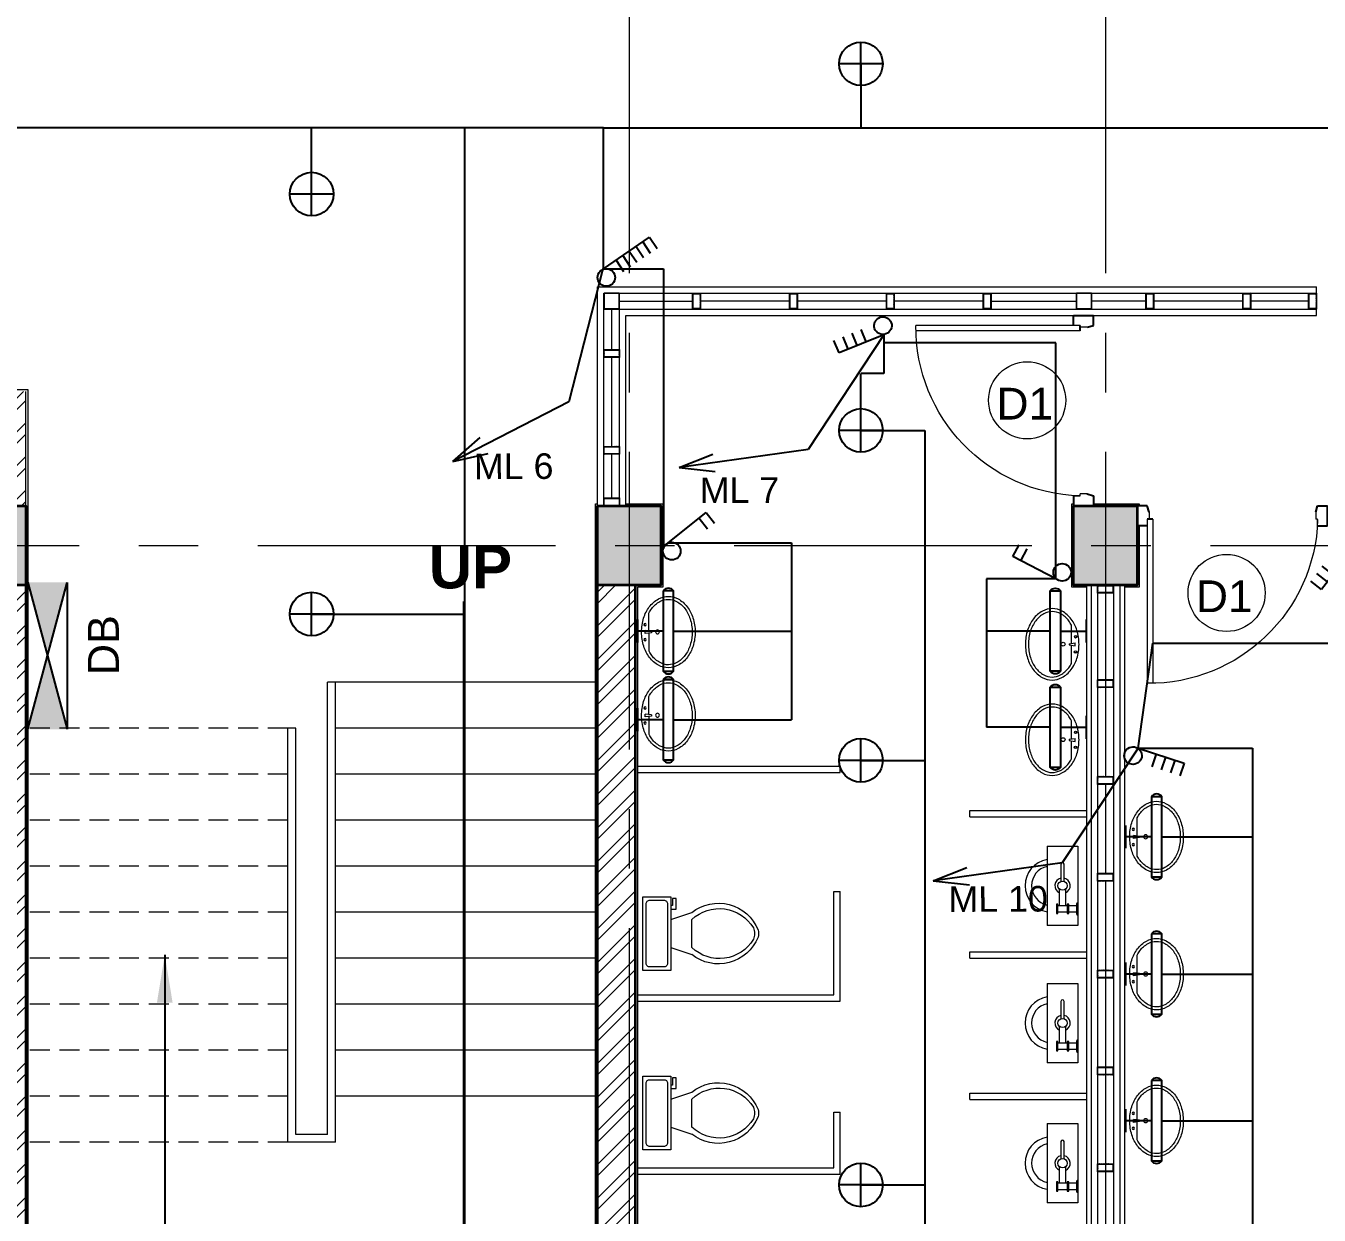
# Model space of a CAD drawing. Header units: inches. Extents: x 527934 to 2134587, y -408734 to 227304.
# Drawn here: x 1494101 to 1502247, y -199648 to -192155 of the extents above; entities that cross this region are included whole.
import ezdxf

# ---------------------------------------------------------------- set-up
doc = ezdxf.new("R2010")
doc.units = ezdxf.units.IN
doc.header["$MEASUREMENT"] = 0
doc.linetypes.add('CENTER', pattern=[2, 1.25, -0.25, 0.25, -0.25])
doc.linetypes.add('HIDDEN2', pattern=[0.1875, 0.125, -0.0625])
for name, color, linetype, lineweight in [('1 LIGHT N SWITCH', 3, 'Continuous', 25), ('5 DB BOXES', 3, 'Continuous', 25), ('6 LIGHT PT WIRING', 3, 'Continuous', 25), ('centre line', 1, 'CENTER', 9), ('dim', 253, 'Continuous', 9), ('door', 77, 'Continuous', 13), ('furniture', 253, 'Continuous', 5), ('hatch', 250, 'Continuous', 5), ('hatch - general', 252, 'Continuous', 5), ('hatch 2', 251, 'Continuous', 5), ('INSULATION', 253, 'Continuous', 5), ('metal', 40, 'Continuous', 18), ('partition wall', 5, 'Continuous', 20), ('partition wall-brick', 40, 'Continuous', 20), ('plaster line', 253, 'Continuous', 5), ('railing', 4, 'Continuous', 13), ('sill', 253, 'Continuous', 13), ('stair steps', 54, 'Continuous', 20), ('text', 7, 'Continuous', 13), ('wall - brick', 30, 'Continuous', 35)]:
    doc.layers.add(name, color=color, linetype=linetype, lineweight=lineweight)
doc.styles.add('ATTR', font='romans.shx', dxfattribs={"width": 0.8, "height": 1.2})
doc.styles.add('labelling', font='arial.ttf')
doc.styles.get("Standard").update_dxf_attribs({"font": 'arial.ttf'})
doc.styles.add('style1', font='arial.ttf')
doc.linetypes.add('BATTING', pattern='A,0.0001,-0.1,[134,ltypeshp.shx,S=0.1,R=0,X=-0.1,Y=0],-0.2,[134,ltypeshp.shx,S=0.1,R=180,X=0.1,Y=0],-0.1', length=0.4001)
doc.dimstyles.new('dim 100', dxfattribs={"dimtxt": 200, "dimasz": 90, "dimexe": 150, "dimexo": 150, "dimgap": 50, "dimtad": 1, "dimdec": 0, "dimzin": 0, "dimdsep": 46, "dimtxsty": 'Standard', "dimblk": 'ARCHTICK', "dimcen": 100, "dimdle": 150, "dimazin": 0, "dimtfac": 1, "dimtdec": 0, "dimtix": 1, "dimtmove": 2, "dimatfit": 3, "dimfxl": 150, "dimfxlon": 1, "dimtolj": 1, "dimtzin": 0, "dimarcsym": 0})
pattern_1 = [(45, (-648981.04, 58081.36), (-106.066017, 106.066017), []), (45, (-648910.33, 58081.36), (-106.066017, 106.066017), [])]

# ---------------------------------------------------------------- blocks, each defined once
blk = doc.blocks.new('A$C469E363F')
at = {"color": 0}
for p, q in [((-0.65, 5.39), (-5.48, 5.4)), ((0, 6.38), (-0.79, 6.38)), ((-0.56, 4.75), (-0.79, 6.38)), ((-0.56, 4.75), (-0.24, 4.75)), ((-0.24, 4.75), (0, 6.38)), ((4.68, 5.37), (-0.14, 5.38))]:
    blk.add_line(p, q, dxfattribs=at)
blk.add_lwpolyline([(-0.44, -6.9, 0.075445), (3.31, -6.34, 0.085783), (6.29, -4.83, 0.10607), (8.41, -2.41, 0.126822), (9.09, 0.21, 0.126822), (8.43, 2.82, 0.10607), (6.32, 5.26, 0.085783), (3.35, 6.79, 0.075445), (-0.39, 7.37, 0.075445), (-4.15, 6.81, 0.085783), (-7.12, 5.3, 0.10607), (-9.24, 2.88, 0.126822), (-9.93, 0.26, 0.126822), (-9.26, -2.35, 0.10607), (-7.16, -4.79, 0.085783), (-4.19, -6.32, 0.075445)], format="xyb", close=True, dxfattribs=at)
for points in [[(-5.48, 5.4, 0.038366), (-6.65, 4.66, 0.10607), (-8.55, 2.49, 0.126822), (-9.13, 0.26, 0.126822), (-8.56, -1.97, 0.10607), (-6.68, -4.16, 0.085783), (-3.95, -5.56, 0.075445), (-0.44, -6.11, 0.075445)], [(-0.44, -6.11, 0.075445), (3.08, -5.58, 0.085783), (5.82, -4.19, 0.10607), (7.72, -2.02, 0.126822), (8.3, 0.21, 0.126822), (7.73, 2.44, 0.10607), (5.85, 4.62, 0.038366), (4.68, 5.37, 0.075445)]]:
    blk.add_lwpolyline(points, format="xyb", dxfattribs=at)
for centre, radius in [((-2.41, 6.44), 0.316), ((-2.41, 6.44), 0.276), ((-0.46, 3.13), 0.515), ((1.61, 6.43), 0.316), ((1.61, 6.43), 0.263)]:
    blk.add_circle(centre, radius, dxfattribs=at)
blk = doc.blocks.new('_ArchTick')
at = {"color": 0, "linetype": 'ByBlock', "const_width": 0.15}
blk.add_lwpolyline([(-0.5, -0.5), (0.5, 0.5)], dxfattribs=at)
blk = doc.blocks.new('door 1')
at = {"layer": 'door', "lineweight": 25}
for p, q in [((1761262.3, -142071.5), (1761366.5, -142071.5)), ((1761262.3, -142124), (1761262.3, -142071.5)), ((1761366.5, -142124), (1761366.5, -142071.5)), ((1761333.2, -142134), (1761366.5, -142124)), ((1761262.3, -143019), (1761262.3, -143071.5)), ((1761295.7, -142989.8), (1761295.7, -143019)), ((1761333.2, -143009), (1761366.5, -143019)), ((1761366.5, -143019), (1761366.5, -143071.5)), ((1761262.3, -143071.5), (1761366.5, -143071.5))]:
    blk.add_line(p, q, dxfattribs=at)
at = {"layer": 'door'}
for p, q in [((1761262.3, -142124), (1761295.7, -142124)), ((1761295.7, -142124), (1761295.7, -142134)), ((1761333.2, -142134), (1761295.7, -142134)), ((1761295.7, -143019), (1760434.6, -143019)), ((1761295.7, -142989.8), (1760434.8, -142989.8)), ((1761333.2, -143009), (1761295.7, -143009))]:
    blk.add_line(p, q, dxfattribs=at)
blk.add_arc((1761319.9, -143009), 885.3, 91.56718, 180.64961, dxfattribs=at)
blk = doc.blocks.new('Urinal Toilet 1 PV')
for p, q in [((3.85, 0), (6.65, 0)), ((0.773, -2.7999), (4.55, -2.7999)), ((4.2, -0.3499), (6.3, -0.3499)), ((4.2, -2.0999), (4.2, -2.45)), ((6.3, -2.0999), (4.2, -2.0999)), ((4.2, -2.45), (6.3, -2.45)), ((4.55, -0.3499), (4.55, -2.0999)), ((4.55, -2.45), (4.55, -4.5499)), ((5.95, -2.0999), (5.95, -0.3499)), ((5.95, -4.5499), (5.95, -2.45)), ((6.3, -2.45), (6.3, -2.0999)), ((-0.98, -3.15), (-4.9, -3.15)), ((-4.9, -3.8499), (-0.98, -3.8499)), ((4.55, -4.2), (0.784, -4.2)), ((4.2, -4.5499), (4.2, -4.9)), ((6.3, -4.5499), (4.2, -4.5499)), ((4.2, -4.9), (6.3, -4.9)), ((6.3, -4.9), (6.3, -4.5499)), ((-9, -7), (9, -7))]:
    blk.add_line(p, q)
blk.add_lwpolyline([(-9, -7), (-9, 0), (9, 0), (9, -7)])
blk.add_circle((0, -3.5), 1.05)
for centre, radius, start, end in [((4.216, 0.0154), 0.3657, 182.4084, 267.5916), ((6.285, 0.0154), 0.3657, 272.4084, 357.5916), ((0, -3.5), 1.75, 22.85047, 168.577), ((-4.9, -3.5), 0.35, 90, 270), ((0, -3.5), 1.75, 191.8763, 336.5863), ((0, -6), 6, 189.7326, 350.4409), ((0, -6), 4.5, 192.8398, 347.201)]:
    blk.add_arc(centre, radius, start, end)
at = {"style": 'ATTR', "width": 0.8, "flags": 9}
blk.add_attdef('ESTCODE', (0, 0), '', height=0.00000036, dxfattribs=at)
blk = doc.blocks.new('Tank Toilet 3 PV')
for p, q in [((9.5, -6), (9.5, -2)), ((-10, -8.5), (-8, -8.5)), ((-10, -9.5), (-10, -8.5)), ((-7, -9.5), (-10, -9.5)), ((-8, -8.5), (-8, -8)), ((-7, -8), (-7, -9.5)), ((-4, -8), (-6, -14)), ((4, -8), (6, -14)), ((4, -14), (-4, -14))]:
    blk.add_line(p, q)
blk.add_lwpolyline([(10.5, -8), (10.5, 0), (-10.5, 0), (-10.5, -8)], close=True)
for points in [[(-9.5, -2), (-9.5, -6)], [(8.5, -1), (-8.5, -1)], [(-8.5, -7), (8.5, -7)]]:
    blk.add_lwpolyline(points)
for centre, radius, start, end in [((-8.62, -1.88), 0.884, 81.8699, 188.1301), ((8.62, -1.88), 0.884, 351.8699, 98.1301), ((-8.62, -6.12), 0.884, 171.8699, 278.1301), ((8.62, -6.12), 0.884, 261.8699, 8.1301), ((3.52, -21.58), 12.17, 141.4691, 247.9714), ((4.2, -21.82), 11.33, 136.3677, 238.9468), ((-3.52, -21.58), 12.17, 292.0284, 38.5307), ((-4.2, -21.82), 11.33, 301.053, 43.6321), ((0, -27.88), 4, 245.7318, 294.2682), ((0, -29), 4, 254.8605, 285.1395)]:
    blk.add_arc(centre, radius, start, end)
at = {"style": 'ATTR', "width": 0.8, "flags": 9}
blk.add_attdef('ESTCODE', (0, 0), '', height=0.000000846, dxfattribs=at)
blk = doc.blocks.new('2X4')
at = {"layer": 'hatch 2'}
h = blk.add_hatch(dxfattribs=at)
h.set_pattern_fill('ANSI31', color=256, scale=20)
h.set_pattern_definition([(45, (0, 0), (-1.767766953, 1.767766953), [])])
h.paths.add_polyline_path([(5938822.1, -146996.9), (5938776.1, -146996.9, 0.414214), (5938774.1, -146998.9), (5938774.1, -147046.9), (5938777.3, -147046.9), (5938777.3, -147000.1), (5938820.9, -147000.1), (5938820.9, -147046.9), (5938824.1, -147046.9), (5938824.1, -146998.9, 0.414214)])
h.paths.add_polyline_path([(5938777.3, -147046.9), (5938774.1, -147046.9), (5938774.1, -147094.9, 0.414214), (5938776.1, -147096.9), (5938822.1, -147096.9, 0.414218), (5938824.1, -147094.9), (5938824.1, -147046.9), (5938820.9, -147046.9), (5938820.9, -147093.7), (5938777.3, -147093.7)])
at = {"layer": 'metal'}
blk.add_lwpolyline([(5938776.1, -147096.9), (5938822.1, -147096.9, 0.414214), (5938824.1, -147094.9), (5938824.1, -146998.9, 0.414214), (5938822.1, -146996.9), (5938776.1, -146996.9, 0.414214), (5938774.1, -146998.9), (5938774.1, -147094.9, 0.414214)], format="xyb", close=True, dxfattribs=at)
blk.add_lwpolyline([(5938777.3, -147093.7), (5938820.9, -147093.7), (5938820.9, -147000.1), (5938777.3, -147000.1)], close=True, dxfattribs=at)
blk = doc.blocks.new('dome')
at = {"color": 3}
for p, q in [((542951, 234900), (542951, 235174.9)), ((543088.4, 235037.4), (542813.5, 235037.4))]:
    blk.add_line(p, q, dxfattribs=at)
blk.add_circle((542951, 235037.4), 137.4, dxfattribs=at)
blk = doc.blocks.new('mirror light')
at = {"color": 3}
for p, q in [((550739, 227900), (550739, 227697)), ((550649, 227697), (550829, 227697))]:
    blk.add_line(p, q, dxfattribs=at)
blk.add_lwpolyline([(550423, 227900), (551055, 227900), (551055, 227982), (550423, 227982)], close=True, dxfattribs=at)
for centre, radius, start, end in [((550452, 227941), 50.3, 125.4617, 234.5383), ((551026, 227941), 49.8, 304.638, 55.362)]:
    blk.add_arc(centre, radius, start, end, dxfattribs=at)
blk = doc.blocks.new('6 gang')
at = {"color": 3}
for p, q in [((536267.1, 248161.2), (536405.9, 248393.3)), ((536385.7, 248359.4), (536441.6, 248325.7)), ((536405.9, 248393.3), (536461.9, 248359.5)), ((536345.2, 248291.7), (536401.2, 248258)), ((536365.3, 248325.7), (536421.2, 248292)), ((536305.1, 248224.6), (536361, 248190.9)), ((536325.3, 248258.5), (536381.3, 248224.7))]:
    blk.add_line(p, q, dxfattribs=at)
blk.add_circle((536297.4, 248129.1), 42.7, dxfattribs=at)
blk = doc.blocks.new('2 GANG')
at = {"color": 3}
for p, q in [((546996.5, 231907.1), (547117.2, 232109)), ((547117.2, 232109), (547173.2, 232075.3)), ((547094.6, 232071.2), (547150.6, 232037.5))]:
    blk.add_line(p, q, dxfattribs=at)
blk.add_circle((547026.8, 231875), 42.7, dxfattribs=at)
blk = doc.blocks.new('4 gang')
at = {"color": 3}
for p, q in [((546617.4, 231935.5), (546738.1, 232137.4)), ((546738.1, 232137.4), (546794.1, 232103.7)), ((546689.2, 232055.6), (546745.2, 232021.9)), ((546713.6, 232096.6), (546769.5, 232062.9)), ((546664.8, 232014.7), (546720.7, 231981))]:
    blk.add_line(p, q, dxfattribs=at)
blk.add_circle((546647.7, 231903.5), 42.7, dxfattribs=at)
blk = doc.blocks.new('3 gang')
at = {"color": 3}
for p, q in [((538509.6, 249309.1), (538630.3, 249511)), ((538605.7, 249470.2), (538661.7, 249436.4)), ((538605.7, 249470.2), (538661.7, 249436.4)), ((538630.3, 249511), (538686.2, 249477.2)), ((538630.3, 249511), (538686.2, 249477.2)), ((538585, 249431.9), (538641, 249398.1)), ((538585, 249431.9), (538641, 249398.1))]:
    blk.add_line(p, q, dxfattribs=at)
blk.add_circle((538539.8, 249277), 42.7, dxfattribs=at)
blk = doc.blocks.new('mpb')
h = blk.add_hatch(color=3)
h.paths.add_polyline_path([(531970.3, 179434.5), (531970.3, 179645.9), (531575.1, 179540.2)])
h.paths.add_polyline_path([(531575.1, 179540.2), (531284.1, 179618), (531284.1, 179462.4)])
h.paths.add_polyline_path([(531284.1, 179462.4), (531284.1, 179618), (531179.8, 179645.9), (531179.8, 179434.5)])
at = {"color": 3}
for p, q in [((531179.8, 179645.9), (531970.3, 179645.9)), ((531179.8, 179645.9), (531970.3, 179434.5)), ((531970.3, 179645.9), (531179.8, 179434.5)), ((531970.3, 179434.5), (531179.8, 179434.5))]:
    blk.add_line(p, q, dxfattribs=at)
blk = doc.blocks.new('*U1906')
at = {"color": 3}
for p, q in [((-181326.36, -126938.56), (-181316.99, -126958.08)), ((-181316.99, -126958.08), (-181324.97, -126976.97)), ((-181324.97, -126976.97), (-181324.06, -126971.34)), ((-181324.97, -126976.97), (-181321.5, -126972.42))]:
    blk.add_line(p, q, dxfattribs=at)
blk = doc.blocks.new('*U1907')
at = {"color": 3}
for p, q in [((-181326.36, -126938.56), (-181323.89, -126960.07)), ((-181323.89, -126960.07), (-181337.62, -126975.31)), ((-181337.62, -126975.31), (-181334.92, -126970.28)), ((-181337.62, -126975.31), (-181332.86, -126972.15))]:
    blk.add_line(p, q, dxfattribs=at)

msp = doc.modelspace()

# ---------------------------------------------------------------- hatches: boundary and pattern name
at = {"layer": 'hatch', "ltscale": 400}
h = msp.add_hatch(dxfattribs=at)
h.set_pattern_fill('ANSI32', color=256, scale=400)
h.set_pattern_definition(pattern_1)
h.paths.add_polyline_path([(1497700.6, -200828.8), (1497200.6, -200828.8), (1497200.6, -201018.8), (1497700.6, -201018.8)])
h.paths.add_polyline_path([(1497700.6, -200778.8), (1497200.6, -200778.8), (1497200.6, -200828.8), (1497700.6, -200828.8)])
h.paths.add_polyline_path([(1494600.6, -200828.8), (1494100.6, -200828.8), (1494100.6, -201018.8), (1494600.6, -201018.8)])
h.paths.add_polyline_path([(1494600.6, -200778.8), (1494100.6, -200778.8), (1494100.6, -200828.8), (1494600.6, -200828.8)])
h.paths.add_polyline_path([(1494100.6, -195678.8), (1493900.6, -195678.8), (1493900.6, -200578.8), (1494100.6, -200578.8)])
h.paths.add_polyline_path([(1493900.6, -195678.8), (1493860.6, -195678.8), (1493860.6, -200578.8), (1493900.6, -200578.8)])
h.paths.add_polyline_path([(1494100.6, -194458.8), (1493900.6, -194458.8), (1493900.6, -194578.8), (1493980.6, -194578.8), (1493980.6, -195178.8), (1494100.6, -195178.8)])
h.paths.add_polyline_path([(1493900.6, -194458.8), (1492300.6, -194458.8), (1492300.6, -195428.8), (1492420.6, -195428.8), (1492420.6, -194578.8), (1493380.6, -194578.8), (1493900.6, -194578.8)])
h.paths.add_polyline_path([(1493500.6, -194578.8), (1493380.6, -194578.8), (1493380.6, -195428.8), (1493500.6, -195428.8)], flags=17)
h.paths.add_polyline_path([(1493500.6, -195428.8), (1493380.6, -195428.8), (1493380.6, -195498.8), (1493500.6, -195498.8)])
h.paths.add_polyline_path([(1492420.6, -195428.8), (1492300.6, -195428.8), (1492300.6, -195498.8), (1492420.6, -195498.8)])
h = msp.add_hatch(dxfattribs=at)
h.set_pattern_fill('ANSI32', color=256, scale=400)
h.set_pattern_definition(pattern_1)
h.paths.add_polyline_path([(1497700.6, -200578.8), (1497900.6, -200578.8), (1497900.6, -195678.8), (1497700.6, -195678.8)])
h.paths.add_polyline_path([(1497940.6, -195678.8), (1497900.6, -195678.8), (1497900.6, -200578.8), (1497940.6, -200578.8)])
at = {"layer": 'hatch - general'}
h = msp.add_hatch(dxfattribs=at)
h.set_pattern_fill('AR-CONC', color=256, scale=15)
h.set_pattern_definition([(50, (-648981.04, -100972.85), (107.5890274, -9.4128202), [11.25, -123.75]), (355, (-648981.04, -100972.85), (-20.8127, 112.82882), [9, -99]), (100.4514445, (-648972.07, -100973.63), (86.776327, 103.4159986), [9.561029, -105.171317]), (46.1842, (-648981.04, -100942.85), (160.0862, -24.827892), [16.875, -185.625]), (96.6356355, (-648967.7, -100944.92), (140.199292, 146.11779), [14.341551, -157.757064]), (351.184164, (-648981.04, -100942.85), (140.199292, 146.11779), [13.5, -148.5]), (21, (-648966.04, -100950.35), (89.5360578, -60.3928336), [11.25, -123.75]), (326, (-648966.04, -100950.35), (36.4973, 108.772507), [9, -99]), (71.451445, (-648958.58, -100955.38), (126.0333565, 48.379673), [9.5610285, -105.171317]), (37.5, (-648981.04, -100972.847), (1.8239783, 49.9340781), [0, -97.8, 0, -100.5, 0, -99.375]), (7.5, (-648981.04, -100972.85), (39.4604306, 59.1617568), [0, -57.3, 0, -95.55, 0, -37.875]), (327.5, (-649014.49, -100972.847), (80.0733654, -3.38323076), [0, -37.5, 0, -117, 0, -155.25]), (317.5, (-649029.49, -100972.85), (87.4779254, 15.0157473), [0, -48.75, 0, -77.7, 0, -110.25])])
h.paths.add_polyline_path([(1472900.6, -200578.8), (1472700.6, -200578.8), (1472700.6, -200828.8), (1472900.6, -200828.8)])
h.paths.add_polyline_path([(1473100.6, -200578.8), (1472900.6, -200578.8), (1472900.6, -200828.8), (1473100.6, -200828.8)])
h.paths.add_polyline_path([(1473100.6, -200828.8), (1472900.6, -200828.8), (1472900.6, -201078.8), (1473100.6, -201078.8)])
h.paths.add_polyline_path([(1472900.6, -200828.8), (1472700.6, -200828.8), (1472700.6, -201078.8), (1472900.6, -201078.8)])
h.paths.add_polyline_path([(1475900.6, -200578.8), (1475700.6, -200578.8), (1475700.6, -200828.8), (1475900.6, -200828.8)])
h.paths.add_polyline_path([(1476100.6, -200578.8), (1475900.6, -200578.8), (1475900.6, -200828.8), (1476100.6, -200828.8)])
h.paths.add_polyline_path([(1476100.6, -200828.8), (1475900.6, -200828.8), (1475900.6, -201078.8), (1476100.6, -201078.8)])
h.paths.add_polyline_path([(1475900.6, -200828.8), (1475700.6, -200828.8), (1475700.6, -201078.8), (1475900.6, -201078.8)])
h.paths.add_polyline_path([(1478900.6, -200578.8), (1478700.6, -200578.8), (1478700.6, -200828.8), (1478900.6, -200828.8)])
h.paths.add_polyline_path([(1479100.6, -200578.8), (1478900.6, -200578.8), (1478900.6, -200828.8), (1479100.6, -200828.8)])
h.paths.add_polyline_path([(1479100.6, -200828.8), (1478900.6, -200828.8), (1478900.6, -201078.8), (1479100.6, -201078.8)])
h.paths.add_polyline_path([(1478900.6, -200828.8), (1478700.6, -200828.8), (1478700.6, -201078.8), (1478900.6, -201078.8)])
h.paths.add_polyline_path([(1481900.6, -200828.8), (1481700.6, -200828.8), (1481700.6, -201078.8), (1481900.6, -201078.8)])
h.paths.add_polyline_path([(1482100.6, -200828.8), (1481900.6, -200828.8), (1481900.6, -201078.8), (1482100.6, -201078.8)])
h.paths.add_polyline_path([(1482100.6, -200578.8), (1481900.6, -200578.8), (1481900.6, -200828.8), (1482100.6, -200828.8)])
h.paths.add_polyline_path([(1481900.6, -200578.8), (1481700.6, -200578.8), (1481700.6, -200828.8), (1481900.6, -200828.8)])
h.paths.add_polyline_path([(1485100.6, -200828.8), (1484900.6, -200828.8), (1484900.6, -201078.8), (1485100.6, -201078.8)])
h.paths.add_polyline_path([(1484900.6, -200828.8), (1484700.6, -200828.8), (1484700.6, -201078.8), (1484900.6, -201078.8)])
h.paths.add_polyline_path([(1485100.6, -200578.8), (1484900.6, -200578.8), (1484900.6, -200828.8), (1485100.6, -200828.8)])
h.paths.add_polyline_path([(1484900.6, -200578.8), (1484700.6, -200578.8), (1484700.6, -200828.8), (1484900.6, -200828.8)])
h.paths.add_polyline_path([(1488100.6, -200828.8), (1487900.6, -200828.8), (1487900.6, -201078.8), (1488100.6, -201078.8)])
h.paths.add_polyline_path([(1488100.6, -200578.8), (1487900.6, -200578.8), (1487900.6, -200828.8), (1488100.6, -200828.8)])
h.paths.add_polyline_path([(1487900.6, -200578.8), (1487700.6, -200578.8), (1487700.6, -200828.8), (1487900.6, -200828.8)])
h.paths.add_polyline_path([(1487900.6, -200828.8), (1487700.6, -200828.8), (1487700.6, -201078.8), (1487900.6, -201078.8)])
h.paths.add_polyline_path([(1490900.6, -200828.8), (1490700.6, -200828.8), (1490700.6, -201078.8), (1490900.6, -201078.8)])
h.paths.add_polyline_path([(1490900.6, -200578.8), (1490700.6, -200578.8), (1490700.6, -200828.8), (1490900.6, -200828.8)])
h.paths.add_polyline_path([(1491100.6, -200578.8), (1490900.6, -200578.8), (1490900.6, -200828.8), (1491100.6, -200828.8)])
h.paths.add_polyline_path([(1491100.6, -200828.8), (1490900.6, -200828.8), (1490900.6, -201078.8), (1491100.6, -201078.8)])
h.paths.add_polyline_path([(1493900.6, -200578.8), (1493700.6, -200578.8), (1493700.6, -200828.8), (1493900.6, -200828.8)])
h.paths.add_polyline_path([(1494100.6, -200578.8), (1493900.6, -200578.8), (1493900.6, -200828.8), (1494100.6, -200828.8)])
h.paths.add_polyline_path([(1494100.6, -200828.8), (1493900.6, -200828.8), (1493900.6, -201078.8), (1494100.6, -201078.8)])
h.paths.add_polyline_path([(1493900.6, -200828.8), (1493700.6, -200828.8), (1493700.6, -201078.8), (1493900.6, -201078.8)])
h.paths.add_polyline_path([(1498100.6, -200828.8), (1497900.6, -200828.8), (1497900.6, -201078.8), (1498100.6, -201078.8)])
h.paths.add_polyline_path([(1498100.6, -200578.8), (1497900.6, -200578.8), (1497900.6, -200828.8), (1498100.6, -200828.8)])
h.paths.add_polyline_path([(1497900.6, -200578.8), (1497700.6, -200578.8), (1497700.6, -200828.8), (1497900.6, -200828.8)])
h.paths.add_polyline_path([(1497900.6, -200828.8), (1497700.6, -200828.8), (1497700.6, -201078.8), (1497900.6, -201078.8)])
h.paths.add_polyline_path([(1501100.6, -200828.8), (1500900.6, -200828.8), (1500900.6, -201078.8), (1501100.6, -201078.8)])
h.paths.add_polyline_path([(1501100.6, -200578.8), (1500900.6, -200578.8), (1500900.6, -200828.8), (1501100.6, -200828.8)])
h.paths.add_polyline_path([(1500900.6, -200578.8), (1500700.6, -200578.8), (1500700.6, -200828.8), (1500900.6, -200828.8)])
h.paths.add_polyline_path([(1500900.6, -200828.8), (1500700.6, -200828.8), (1500700.6, -201078.8), (1500900.6, -201078.8)])
h.paths.add_polyline_path([(1504100.6, -200828.8), (1503900.6, -200828.8), (1503900.6, -201078.8), (1504100.6, -201078.8)])
h.paths.add_polyline_path([(1504100.6, -200578.8), (1503900.6, -200578.8), (1503900.6, -200828.8), (1504100.6, -200828.8)])
h.paths.add_polyline_path([(1503900.6, -200578.8), (1503700.6, -200578.8), (1503700.6, -200828.8), (1503900.6, -200828.8)])
h.paths.add_polyline_path([(1503900.6, -200828.8), (1503700.6, -200828.8), (1503700.6, -201078.8), (1503900.6, -201078.8)])
h.paths.add_polyline_path([(1504100.6, -195178.8), (1503900.6, -195178.8), (1503900.6, -195428.8), (1504100.6, -195428.8)])
h.paths.add_polyline_path([(1504100.6, -195428.8), (1503900.6, -195428.8), (1503900.6, -195678.8), (1504100.6, -195678.8)])
h.paths.add_polyline_path([(1503900.6, -195428.8), (1503700.6, -195428.8), (1503700.6, -195678.8), (1503900.6, -195678.8)])
h.paths.add_polyline_path([(1503900.6, -195178.8), (1503700.6, -195178.8), (1503700.6, -195428.8), (1503900.6, -195428.8)])
h.paths.add_polyline_path([(1500900.6, -195178.8), (1500700.6, -195178.8), (1500700.6, -195428.8), (1500900.6, -195428.8)])
h.paths.add_polyline_path([(1500900.6, -195428.8), (1500700.6, -195428.8), (1500700.6, -195678.8), (1500900.6, -195678.8)])
h.paths.add_polyline_path([(1501100.6, -195178.8), (1500900.6, -195178.8), (1500900.6, -195428.8), (1501100.6, -195428.8)])
h.paths.add_polyline_path([(1501100.6, -195428.8), (1500900.6, -195428.8), (1500900.6, -195678.8), (1501100.6, -195678.8)])
h.paths.add_polyline_path([(1497900.6, -195178.8), (1497700.6, -195178.8), (1497700.6, -195428.8), (1497900.6, -195428.8)])
h.paths.add_polyline_path([(1498100.6, -195178.8), (1497900.6, -195178.8), (1497900.6, -195428.8), (1498100.6, -195428.8)])
h.paths.add_polyline_path([(1498100.6, -195428.8), (1497900.6, -195428.8), (1497900.6, -195678.8), (1498100.6, -195678.8)])
h.paths.add_polyline_path([(1497900.6, -195428.8), (1497700.6, -195428.8), (1497700.6, -195678.8), (1497900.6, -195678.8)])
h.paths.add_polyline_path([(1493900.6, -195178.8), (1493700.6, -195178.8), (1493700.6, -195428.8), (1493900.6, -195428.8)])
h.paths.add_polyline_path([(1494100.6, -195178.8), (1493900.6, -195178.8), (1493900.6, -195428.8), (1494100.6, -195428.8)])
h.paths.add_polyline_path([(1494100.6, -195428.8), (1493900.6, -195428.8), (1493900.6, -195678.8), (1494100.6, -195678.8)])
h.paths.add_polyline_path([(1493900.6, -195428.8), (1493700.6, -195428.8), (1493700.6, -195678.8), (1493900.6, -195678.8)])
h.paths.add_polyline_path([(1491100.6, -195178.8), (1490900.6, -195178.8), (1490900.6, -195428.8), (1491100.6, -195428.8)])
h.paths.add_polyline_path([(1490900.6, -195178.8), (1490700.6, -195178.8), (1490700.6, -195428.8), (1490900.6, -195428.8)])
h.paths.add_polyline_path([(1490900.6, -195428.8), (1490700.6, -195428.8), (1490700.6, -195678.8), (1490900.6, -195678.8)])
h.paths.add_polyline_path([(1491100.6, -195428.8), (1490900.6, -195428.8), (1490900.6, -195678.8), (1491100.6, -195678.8)])
h.paths.add_polyline_path([(1488550, -188926.1), (1490470.1, -188926.1), (1490470.1, -187802.5), (1488550, -187802.5)], flags=9)
h.paths.add_polyline_path([(1484791.2, -188926.1), (1486733.5, -188926.1), (1486733.5, -187802.5), (1484791.2, -187802.5)], flags=9)
h.paths.add_polyline_path([(1480215.8, -188926.1), (1482205.7, -188926.1), (1482205.7, -187802.5), (1480215.8, -187802.5)], flags=9)
h.paths.add_polyline_path([(1474409.2, -188922.2), (1476632.6, -188922.2), (1476632.6, -187798.7), (1474409.2, -187798.7)], flags=9)
h.paths.add_polyline_path([(1474168, -187088.5), (1474169.5, -187088.5), (1474169.5, -187087.7), (1474168, -187087.7)], flags=9)
h.paths.add_polyline_path([(1473690.5, -187458), (1473692, -187458), (1473692, -187457.2), (1473690.5, -187457.2)], flags=9)

# ---------------------------------------------------------------- linework, layer by layer
msp.add_line((1497700.6, -195678.8), (1497700.6, -195678.8))
at = {"layer": '6 LIGHT PT WIRING', "ltscale": 400}
for p, q in [((1499360.6, -192393.8), (1499360.6, -192796.5)), ((1497738.7, -192796.5), (1492400.6, -192796.5)), ((1495900.6, -193214.8), (1495900.6, -192796.5)), ((1496863.5, -192796.5), (1496863.5, -199977.8)), ((1497738.7, -193685.5), (1497738.7, -192796.5)), ((1497738.7, -192796.5), (1502400.6, -192796.5)), ((1497738.7, -193685.5), (1498116.5, -193685.5)), ((1498116.5, -193685.5), (1498116.5, -195447.5)), ((1499505.8, -194100.5), (1499505.8, -194344)), ((1500589.2, -194152.5), (1499505.8, -194152.5)), ((1500589.2, -195639.6), (1500589.2, -194152.5)), ((1499360.6, -194703.8), (1499360.6, -194344)), ((1499505.8, -194344), (1499362.4, -194344)), ((1499360.6, -194703.8), (1499764, -194703.8)), ((1499764, -194703.8), (1499764, -200059.5)), ((1498147.3, -195411), (1498922.5, -195411)), ((1498922.5, -195411), (1498922.5, -196526.5)), ((1500589.2, -195639.6), (1500152.5, -195639.6)), ((1500152.5, -195639.6), (1500152.5, -196573.8)), ((1495900.6, -195860.6), (1496863.5, -195860.6)), ((1498180.9, -195967.8), (1498922.5, -195967.8)), ((1500552.4, -195967.8), (1500152.5, -195967.8)), ((1501106.4, -196704.8), (1501198.6, -196045)), ((1501198.6, -196045), (1502448.5, -196045)), ((1498180.9, -196526.5), (1498922.5, -196526.5)), ((1500552.4, -196573.8), (1500152.5, -196573.8)), ((1501106.4, -196704.8), (1501827, -196704.8)), ((1501827, -196704.8), (1501827, -199970)), ((1499360.6, -196782.3), (1499764, -196782.3)), ((1501255.8, -197264.1), (1501827, -197264.1)), ((1501255.8, -198128.6), (1501827, -198128.6)), ((1501255.8, -199052.7), (1501827, -199052.7)), ((1499360.6, -199457.3), (1499764, -199457.3))]:
    msp.add_line(p, q, dxfattribs=at)
at = {"layer": 'centre line', "ltscale": 1500}
for p, q in [((1497900.6, -182838.8), (1497900.6, -203678.8)), ((1500900.6, -182838.8), (1500900.6, -203678.8)), ((1468561.6, -195428.8), (1506781, -195428.8))]:
    msp.add_line(p, q, dxfattribs=at)
at = {"layer": 'dim'}
msp.add_line((1496854.6, -195780.8), (1496854.6, -199774.3), dxfattribs=at)
for centre in [(1500407.7, -194514), (1501664, -195727.4)]:
    msp.add_circle(centre, 242.9, dxfattribs=at)
at = {"layer": 'hatch', "linetype": 'BATTING', "ltscale": 80}
for p, q in [((1497790.6, -194193.8), (1497790.6, -193938.8)), ((1497840.6, -193888.8), (1498300.6, -193888.8)), ((1498910.6, -193888.8), (1498350.6, -193888.8)), ((1499520.6, -193888.8), (1498960.6, -193888.8)), ((1500130.6, -193888.8), (1499570.6, -193888.8)), ((1500180.6, -193888.8), (1500715.6, -193888.8)), ((1501155.6, -193888.8), (1500815.6, -193888.8)), ((1501765.6, -193888.8), (1501205.6, -193888.8)), ((1502180.6, -193888.8), (1501815.6, -193888.8)), ((1497790.6, -194803.8), (1497790.6, -194243.8)), ((1497790.6, -195128.8), (1497790.6, -194853.8)), ((1500900.6, -195728.8), (1500900.6, -196273.8)), ((1500900.6, -196323.8), (1500900.6, -196883.8)), ((1500900.6, -196933.8), (1500900.6, -197493.8)), ((1500900.6, -197543.8), (1500900.6, -198103.8)), ((1500900.6, -198153.8), (1500900.6, -198713.8)), ((1500900.6, -198763.8), (1500900.6, -199323.8)), ((1500900.6, -199373.8), (1500900.6, -199933.8))]:
    msp.add_line(p, q, dxfattribs=at)
at = {"layer": 'INSULATION', "linetype": 'BATTING', "ltscale": 40}
msp.add_line((1501100.6, -195223.8), (1501100.6, -195223.8), dxfattribs=at)
at = {"layer": 'metal'}
for points in [[(1497745.6, -193938.8), (1497835.6, -193938.8, 0.414214), (1497840.6, -193933.8), (1497840.6, -193843.8, 0.414214), (1497835.6, -193838.8), (1497745.6, -193838.8, 0.414214), (1497740.6, -193843.8), (1497740.6, -193933.8, 0.414214)], [(1497745.6, -193936.3), (1497835.6, -193936.3, 0.414214), (1497838.1, -193933.8), (1497838.1, -193843.8, 0.414214), (1497835.6, -193841.3), (1497745.6, -193841.3, 0.414214), (1497743.1, -193843.8), (1497743.1, -193933.8, 0.414214)], [(1500720.6, -193938.8), (1500810.6, -193938.8, 0.414214), (1500815.6, -193933.8), (1500815.6, -193843.8, 0.414214), (1500810.6, -193838.8), (1500720.6, -193838.8, 0.414214), (1500715.6, -193843.8), (1500715.6, -193933.8, 0.414214)], [(1500720.6, -193936.3), (1500810.6, -193936.3, 0.414214), (1500813.1, -193933.8), (1500813.1, -193843.8, 0.414214), (1500810.6, -193841.3), (1500720.6, -193841.3, 0.414214), (1500718.1, -193843.8), (1500718.1, -193933.8, 0.414214)]]:
    msp.add_lwpolyline(points, format="xyb", close=True, dxfattribs=at)
at = {"layer": 'partition wall'}
for p, q in [((1497700.6, -195178.8), (1497700.6, -193798.8)), ((1497700.6, -193798.8), (1502230.6, -193798.8)), ((1502230.6, -193978.8), (1502230.6, -193798.8)), ((1497740.6, -195178.8), (1497740.6, -193838.8)), ((1497740.6, -193838.8), (1502230.6, -193838.8)), ((1497840.6, -195178.8), (1497840.6, -193938.8)), ((1497840.6, -193938.8), (1502230.6, -193938.8)), ((1497880.6, -195178.8), (1497880.6, -193978.8)), ((1497880.6, -193978.8), (1502230.6, -193978.8)), ((1500810.6, -195678.8), (1500810.6, -200578.8)), ((1500850.6, -195678.8), (1500850.6, -200578.8)), ((1500950.6, -195678.8), (1500950.6, -200578.8)), ((1500990.6, -195678.8), (1500990.6, -200578.8))]:
    msp.add_line(p, q, dxfattribs=at)
at = {"layer": 'partition wall-brick', "ltscale": 0.5}
for p, q in [((1494100.6, -195178.8), (1494100.6, -194458.8)), ((1497952.6, -196818.8), (1499230.6, -196818.8)), ((1497952.6, -196858.8), (1499230.6, -196858.8)), ((1500046.7, -197099), (1500780.6, -197099)), ((1500046.7, -197139), (1500046.7, -197099)), ((1500046.7, -197139), (1500780.6, -197139)), ((1499190.6, -197608.8), (1499230.6, -197608.8)), ((1500046.7, -197989), (1500780.6, -197989)), ((1500046.7, -198029), (1500046.7, -197989)), ((1500046.7, -198029), (1500780.6, -198029)), ((1497952.6, -198258.8), (1499190.6, -198258.8)), ((1497952.6, -198298.8), (1499230.6, -198298.8)), ((1500046.7, -198879), (1500780.6, -198879)), ((1500046.7, -198919), (1500046.7, -198879)), ((1500046.7, -198919), (1500780.6, -198919)), ((1499190.6, -198998.8), (1499230.6, -198998.8)), ((1497952.6, -199348.8), (1499190.6, -199348.8)), ((1497952.6, -199388.8), (1499230.6, -199388.8))]:
    msp.add_line(p, q, dxfattribs=at)
at = {"layer": 'partition wall-brick'}
for p, q in [((1499230.6, -196858.8), (1499230.6, -196818.8)), ((1499190.6, -198258.8), (1499190.6, -197608.8)), ((1499230.6, -198298.8), (1499230.6, -197608.8)), ((1499190.6, -199348.8), (1499190.6, -198998.8)), ((1499230.6, -199388.8), (1499230.6, -198998.8))]:
    msp.add_line(p, q, dxfattribs=at)
at = {"layer": 'plaster line', "ltscale": 400}
for points in [[(1500780.6, -195690.8), (1500688.6, -195690.8), (1500688.6, -195166.8), (1500700.6, -195166.8)], [(1500825.6, -195166.8), (1501112.6, -195166.8), (1501112.6, -195178.8)], [(1501112.6, -195303.8), (1501112.6, -195690.8), (1501020.6, -195690.8)]]:
    msp.add_lwpolyline(points, dxfattribs=at)
at = {"layer": 'railing'}
for p, q in [((1496000.6, -199138.8), (1496000.6, -196288.8)), ((1496050.6, -196288.8), (1496000.6, -196288.8)), ((1496050.6, -199188.8), (1496050.6, -196288.8)), ((1495750.6, -199188.8), (1495750.6, -196578.8)), ((1495800.6, -196578.8), (1495750.6, -196578.8)), ((1495800.6, -199138.8), (1495800.6, -196578.8)), ((1496000.6, -199138.8), (1495800.6, -199138.8)), ((1496050.6, -199188.8), (1495750.6, -199188.8))]:
    msp.add_line(p, q, dxfattribs=at)
at = {"layer": 'sill'}
for p, q in [((1500780.6, -195678.8), (1500780.6, -200578.8)), ((1501020.6, -195678.8), (1501020.6, -200578.8))]:
    msp.add_line(p, q, dxfattribs=at)
msp.add_lwpolyline([(1492288.6, -195498.8), (1492288.6, -194446.8), (1494112.6, -194446.8), (1494112.6, -200766.8), (1494600.6, -200766.8)], dxfattribs=at)
at = {"layer": 'sill', "ltscale": 400}
for points in [[(1497200.6, -200766.8), (1497688.6, -200766.8), (1497688.6, -195166.8), (1497700.6, -195166.8)], [(1497880.6, -195166.8), (1498112.6, -195166.8), (1498112.6, -195690.8), (1497952.6, -195690.8), (1497952.6, -200566.8)]]:
    msp.add_lwpolyline(points, dxfattribs=at)
at = {"layer": 'stair steps'}
for p, q in [((1497700.6, -196288.8), (1496050.6, -196288.8)), ((1497700.6, -196578.8), (1496050.6, -196578.8)), ((1497700.6, -196868.8), (1496050.6, -196868.8)), ((1497700.6, -197158.8), (1496050.6, -197158.8)), ((1497700.6, -197448.8), (1496050.6, -197448.8)), ((1497700.6, -197738.8), (1496050.6, -197738.8)), ((1497700.6, -198028.8), (1496050.6, -198028.8)), ((1497700.6, -198318.8), (1496050.6, -198318.8)), ((1497700.6, -198608.8), (1496050.6, -198608.8)), ((1497700.6, -198898.8), (1496050.6, -198898.8))]:
    msp.add_line(p, q, dxfattribs=at)
at = {"layer": 'stair steps', "linetype": 'HIDDEN2', "ltscale": 1000}
for p, q in [((1495750.6, -196578.8), (1494100.6, -196578.8)), ((1495750.6, -196868.8), (1494100.6, -196868.8)), ((1495750.6, -197158.8), (1494100.6, -197158.8)), ((1495750.6, -197448.8), (1494100.6, -197448.8)), ((1495750.6, -197738.8), (1494100.6, -197738.8)), ((1495750.6, -198028.8), (1494100.6, -198028.8)), ((1495750.6, -198318.8), (1494100.6, -198318.8)), ((1495750.6, -198608.8), (1494100.6, -198608.8)), ((1495750.6, -198898.8), (1494100.6, -198898.8)), ((1495750.6, -199188.8), (1494100.6, -199188.8))]:
    msp.add_line(p, q, dxfattribs=at)
at = {"layer": 'wall - brick'}
for p, q in [((1494100.6, -195678.8), (1494100.6, -200578.8)), ((1497700.6, -200578.8), (1497700.6, -195678.8)), ((1497940.6, -200578.8), (1497940.6, -195678.8))]:
    msp.add_line(p, q, dxfattribs=at)
for points in [[(1493700.6, -195178.8), (1494100.6, -195178.8), (1494100.6, -195678.8), (1493700.6, -195678.8)], [(1497700.6, -195178.8), (1498100.6, -195178.8), (1498100.6, -195678.8), (1497700.6, -195678.8)], [(1500700.6, -195178.8), (1501100.6, -195178.8), (1501100.6, -195678.8), (1500700.6, -195678.8)]]:
    msp.add_lwpolyline(points, close=True, dxfattribs=at)

# ---------------------------------------------------------------- block references
at = {"layer": '1 LIGHT N SWITCH'}
for p in [(956409.7, -427431.2), (952949.7, -428252.2), (956409.7, -429741.2), (952949.7, -430898), (956409.7, -431819.7), (956409.7, -434494.7)]:
    msp.add_blockref('dome', p, dxfattribs=at)
for name, p, xscale, yscale, zscale, rotation in [('6 gang', (729565.8, -195010.5), 1.299999999892508, 1.299999999755528, 1.3, 335.2661706652213), ('4 gang', (2248551.5, -380644.5), 1.300000000553487, 1.299999999406282, 1.3, 143.0233887735094), ('2 GANG', (726420.9, -226793.4), 1.299999999515022, 1.300000000017462, 1.3, 339.3534406117806), ('3 gang', (2235832.2, 43864.6), 1.299999999811309, 1.299999999144347, 1.3, 173.2309569482294), ('2 GANG', (1844318.5, -887301.9), 1.29999999951613, 1.300000000017462, 1.3, 93.45037387489471), ('mirror light', (1315795.3, 244623.3), 0.8000000007450581, 0.8000000007450581, 0.8, 270), ('mirror light', (1682937.9, 244623.3), -0.8000000007450581, 0.8000000007450581, 0.8, 90), ('mirror light', (1315795.3, 244064.7), 0.8000000007450581, 0.8000000007450581, 0.8, 270), ('mirror light', (1682937.9, 244017.3), -0.8000000007450581, 0.8000000007450581, 0.8, 90), ('4 gang', (1050110.8, 429770.3), 1.300000000576786, 1.299999999377178, 1.3, 282.7578605102583), ('mirror light', (1318870.2, 243327.1), 0.8000000007450581, 0.8000000007450581, 0.8, 270), ('mirror light', (1318870.2, 242462.6), 0.8000000007450581, 0.8000000007450581, 0.8, 270), ('mirror light', (1318870.2, 241538.4), 0.8000000007450581, 0.8000000007450581, 0.8, 270)]:
    msp.add_blockref(name, p, dxfattribs=dict(at, xscale=xscale, yscale=yscale, zscale=zscale, rotation=rotation))
at = {"layer": '5 DB BOXES', "xscale": 1.169999999925494, "yscale": 1.17000000004191, "zscale": 1.17, "rotation": 90}
msp.add_blockref('mpb', (1704298.3, -818066.5), dxfattribs=at)
at = {"layer": '6 LIGHT PT WIRING', "color": 3, "xscale": 39.99999999988315, "yscale": 40, "zscale": 40.00000000000001, "rotation": 320.0183563455831}
for name, p in [('*U1906', (10317924.8, -963410)), ('*U1907', (10319696.2, -963824.9)), ('*U1907', (10321296.8, -966429.2))]:
    msp.add_blockref(name, p, dxfattribs=at)
at = {"layer": 'furniture'}
for name, p, xscale, yscale, zscale, rotation in [('A$C469E363F', (1498153.2, -195983.9), -23.65990308903565, 23.65990308903565, 23.65990308903671, 90), ('A$C469E363F', (1500560.1, -196061), 23.65990308903565, 23.65990308903565, 23.65990308903565, 270), ('A$C469E363F', (1498153.2, -196509.1), -23.65990308903565, 23.65990308903565, 23.65990308903671, 90), ('A$C469E363F', (1500560.1, -196662.5), 23.65990308903565, 23.65990308903565, 23.65990308903565, 270), ('A$C469E363F', (1501228.1, -197274.6), -23.65990308903565, 23.65990308903565, 23.65990308903671, 90), ('Urinal Toilet 1 PV', (1500727.8, -197572), 27.77777777778101, 27.77777777778101, 27.77777777777778, 270), ('Tank Toilet 3 PV', (1497986.7, -197873.5), -22.09093047154602, 22.09093047154602, 22.09093047154987, 90), ('A$C469E363F', (1501228.1, -198139.1), -23.65990308903565, 23.65990308903565, 23.65990308903671, 90), ('Urinal Toilet 1 PV', (1500727.8, -198437.2), 27.77777777778101, 27.77777777778101, 27.77777777777778, 270), ('Tank Toilet 3 PV', (1497986.7, -199004.5), -22.09093047154602, 22.09093047154602, 22.09093047154987, 90), ('A$C469E363F', (1501228.1, -199063.2), -23.65990308903565, 23.65990308903565, 23.65990308903671, 90), ('Urinal Toilet 1 PV', (1500727.8, -199320.6), 27.77777777778101, 27.77777777778101, 27.77777777777778, 270)]:
    msp.add_blockref(name, p, dxfattribs=dict(at, xscale=xscale, yscale=yscale, zscale=zscale, rotation=rotation))
at = {"layer": 'hatch - general', "xscale": -1}
for p, rotation in [((-4440473.4, -340935.7), 180), ((-4439863.4, -340935.7), 180), ((-4439253.4, -340935.7), 180), ((-4438643.4, -340935.7), 180), ((-4437618.4, -340935.7), 180), ((-4437008.4, -340935.7), 180), ((-4436593.4, -340935.7), 180), ((1350743.7, 5744580.2), 90), ((1350743.7, 5743970.2), 90), ((1350743.7, 5743645.2), 90), ((1353853.7, 5743095.2), 90), ((1353853.7, 5742500.2), 90), ((1353853.7, 5741890.2), 90), ((1353853.7, 5741280.2), 90), ((1353853.7, 5740670.2), 90), ((1353853.7, 5740060.2), 90), ((1353853.7, 5739450.2), 90)]:
    msp.add_blockref('2X4', p, dxfattribs=dict(at, rotation=rotation))
at = {"layer": 'partition wall', "yscale": 1.19999999999709, "zscale": 1.2}
for p, xscale, rotation in [((-612814.2, -365664.6), -1.199999999953434, 180), ((1672786.4, -2308818.6), -1.19999999999709, 270)]:
    msp.add_blockref('door 1', p, dxfattribs=dict(at, xscale=xscale, rotation=rotation))

# ---------------------------------------------------------------- texts
at = {"layer": '5 DB BOXES', "insert": (1494491.5, -196056.6), "char_height": 195, "width": 6266.461, "attachment_point": 2, "rotation": 90}
msp.add_mtext('{\\C3;DB}', dxfattribs=at)
at = {"layer": '6 LIGHT PT WIRING', "color": 3, "ltscale": 0.005, "char_height": 161.28, "attachment_point": 5, "rotation": 0.25602, "style": 'labelling'}
for s, insert in [('ML 6', (1497173.5, -194930.5)), ('ML 7', (1498595.5, -195080)), ('ML 10', (1500225, -197656.5))]:
    msp.add_mtext(s, dxfattribs=dict(at, insert=insert))
at = {"layer": 'dim', "insert": (1496639.3, -195428.8), "char_height": 270, "attachment_point": 1}
msp.add_mtext_dynamic_manual_height_columns('{\\fArial|b1|i0|c0|p34;UP}', width=2282.796, gutter_width=1, heights=[0], dxfattribs=at)
at = {"layer": 'text', "style": 'style1'}
for p in [(1500214.7, -194635.1), (1501471, -195848.5)]:
    msp.add_text('D1', height=200, dxfattribs=at).set_placement(p)

# ---------------------------------------------------------------- leaders
at = {"layer": 'dim'}
msp.add_leader([(1494975.6, -198008.3), (1494975.6, -199774.3)], dimstyle='dim 100', override={"dimasz": 300}, dxfattribs=at)

doc.saveas('drawing.dxf')
